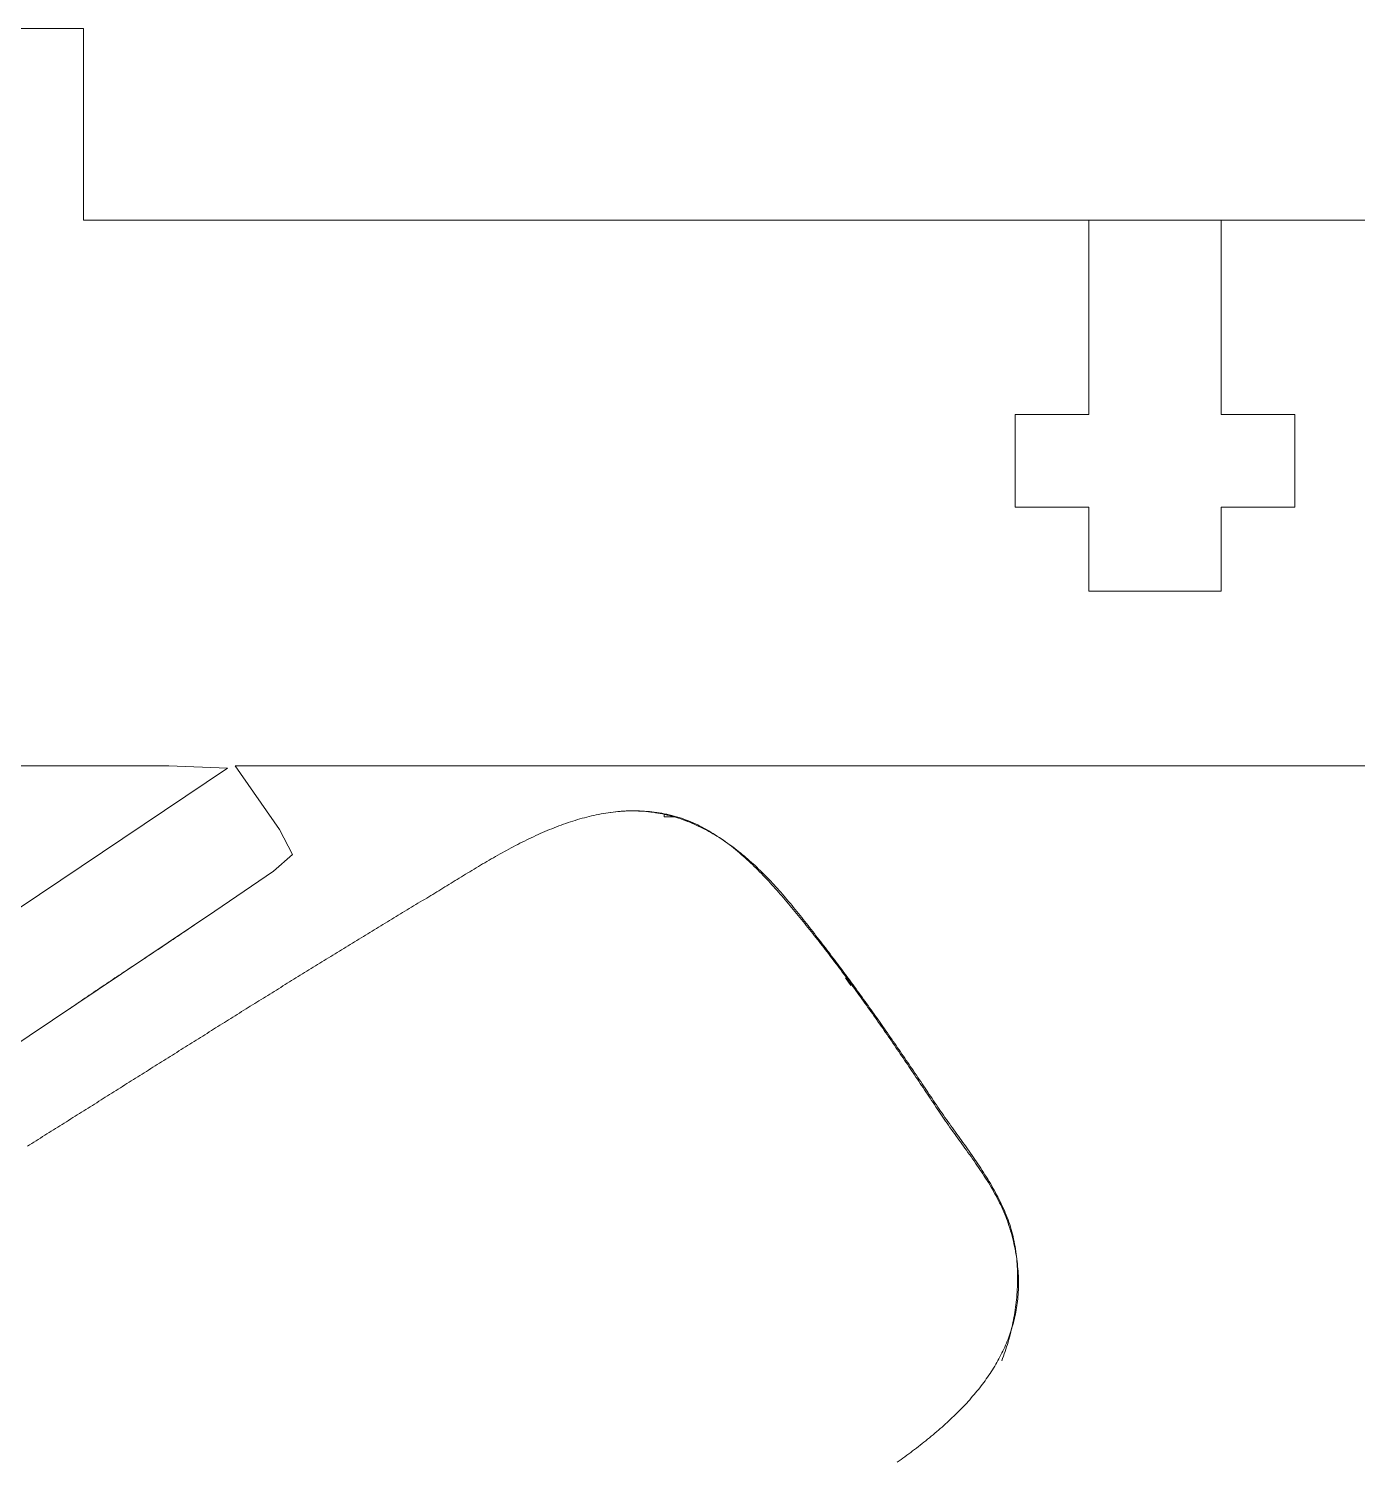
# Model space of a CAD drawing. Header units: inches. Extents: x 5.7 to 37.7, y 3.3 to 21.3.
# Drawn here: x 28.941 to 29.843, y 16.786 to 17.759 of the extents above; entities that cross this region are included whole.
import ezdxf

# ---------------------------------------------------------------- set-up
doc = ezdxf.new("R2010")
doc.units = ezdxf.units.IN
doc.header["$MEASUREMENT"] = 0
doc.layers.add('LASER BLACK', color=7, linetype='Continuous', lineweight=0, true_color=0x000000)
doc.layers.add('LASER MAGENTA', color=6, linetype='Continuous', lineweight=0, true_color=0xff00ff)

msp = doc.modelspace()

# ---------------------------------------------------------------- linework, layer by layer
at = {"layer": 'LASER BLACK'}
for points in [[(28.91951, 17.15146), (29.07568, 17.25631), (29.03577, 17.25805), (28.94728, 17.25805), (28.64188, 17.25805)], [(30.72413, 17.25805), (29.08089, 17.25805), (29.11089, 17.21467), (29.11986, 17.19763), (29.10691, 17.18632), (29.06701, 17.15914), (28.9091, 17.05329)], [(28.93975, 16.99964), (28.94122, 17.00056), (28.94269, 17.00149), (28.94416, 17.00241), (28.94563, 17.00333), (28.9471, 17.00425), (28.94857, 17.00517), (28.95004, 17.00609), (28.95152, 17.00702), (28.95299, 17.00794), (28.95446, 17.00886), (28.95593, 17.00978), (28.9574, 17.01071), (28.95887, 17.01163), (28.96034, 17.01255), (28.96181, 17.01347), (28.96328, 17.0144), (28.96475, 17.01532), (28.96622, 17.01624), (28.96769, 17.01717), (28.96916, 17.01809), (28.97063, 17.01901), (28.9721, 17.01994), (28.97356, 17.02086), (28.97503, 17.02178), (28.9765, 17.02271), (28.97797, 17.02363), (28.97944, 17.02455), (28.98091, 17.02548), (28.98238, 17.0264), (28.98385, 17.02733), (28.98532, 17.02825), (28.98679, 17.02917), (28.98826, 17.0301), (28.98973, 17.03102), (28.9912, 17.03194), (28.99267, 17.03287), (28.99414, 17.03379), (28.99561, 17.03472), (28.99708, 17.03564), (28.99854, 17.03656), (29.00001, 17.03749), (29.00148, 17.03841), (29.00295, 17.03934), (29.00442, 17.04026), (29.00589, 17.04118), (29.00736, 17.04211), (29.00883, 17.04303), (29.0103, 17.04396), (29.01177, 17.04488), (29.01324, 17.0458), (29.01471, 17.04673), (29.01618, 17.04765), (29.01765, 17.04858), (29.01912, 17.0495), (29.02058, 17.05042), (29.02205, 17.05135), (29.02352, 17.05227), (29.02499, 17.0532), (29.02646, 17.05412), (29.02793, 17.05504), (29.0294, 17.05597), (29.03087, 17.05689), (29.03234, 17.05781), (29.03381, 17.05874), (29.03528, 17.05966), (29.03675, 17.06058), (29.03822, 17.06151), (29.03969, 17.06243), (29.04116, 17.06335), (29.04263, 17.06427), (29.0441, 17.0652), (29.04557, 17.06612), (29.04704, 17.06704), (29.04851, 17.06797), (29.04998, 17.06889), (29.05145, 17.06981), (29.05292, 17.07073), (29.05439, 17.07165), (29.05586, 17.07258), (29.05733, 17.0735), (29.0588, 17.07442), (29.06027, 17.07534), (29.06175, 17.07626), (29.06322, 17.07718), (29.06469, 17.07811), (29.06616, 17.07903), (29.06763, 17.07995), (29.0691, 17.08087), (29.07057, 17.08179), (29.07204, 17.08271), (29.07352, 17.08363), (29.07499, 17.08455), (29.07646, 17.08547), (29.07793, 17.08639), (29.0794, 17.08731), (29.08087, 17.08823), (29.08235, 17.08915), (29.08382, 17.09007), (29.08529, 17.09099), (29.08676, 17.09191), (29.08824, 17.09283), (29.08971, 17.09375), (29.09118, 17.09466), (29.09265, 17.09558), (29.09413, 17.0965), (29.0956, 17.09742), (29.09707, 17.09834), (29.09855, 17.09925), (29.10002, 17.10017), (29.10149, 17.10109), (29.10297, 17.102), (29.10444, 17.10292), (29.10592, 17.10384), (29.10739, 17.10475), (29.10886, 17.10567), (29.11034, 17.10659), (29.11181, 17.1075), (29.11329, 17.10842), (29.11476, 17.10933), (29.11624, 17.11025), (29.11771, 17.11116), (29.11919, 17.11207), (29.12066, 17.11299), (29.12214, 17.1139), (29.12361, 17.11482), (29.12509, 17.11573), (29.12657, 17.11664), (29.12804, 17.11756), (29.12952, 17.11847), (29.131, 17.11938), (29.13247, 17.12029), (29.13395, 17.1212), (29.13543, 17.12212), (29.1369, 17.12303), (29.13838, 17.12394), (29.13986, 17.12485), (29.14134, 17.12576), (29.14281, 17.12667), (29.14429, 17.12758), (29.14577, 17.12849), (29.14725, 17.1294), (29.14873, 17.13031), (29.15021, 17.13121), (29.15169, 17.13212), (29.15317, 17.13303), (29.15464, 17.13394), (29.15612, 17.13485), (29.1576, 17.13575), (29.15908, 17.13666), (29.16056, 17.13757), (29.16204, 17.13847), (29.16353, 17.13938), (29.16501, 17.14028), (29.16649, 17.14119), (29.16797, 17.14209), (29.16945, 17.143), (29.17093, 17.1439), (29.17241, 17.1448), (29.1739, 17.14571), (29.17538, 17.14661), (29.17686, 17.14751), (29.17834, 17.14841), (29.17983, 17.14932), (29.18131, 17.15022), (29.18279, 17.15112), (29.18428, 17.15202), (29.18576, 17.15292), (29.18725, 17.15382), (29.18873, 17.15472), (29.19021, 17.15562), (29.1917, 17.15652), (29.19319, 17.15741), (29.19467, 17.15831), (29.19616, 17.15921), (29.19764, 17.16011), (29.19913, 17.161), (29.20061, 17.1619), (29.2021, 17.1628), (29.20359, 17.16369), (29.20508, 17.16459), (29.20656, 17.16548), (29.20805, 17.16637), (29.20954, 17.16727), (29.21103, 17.16816), (29.21238, 17.16897), (29.21373, 17.16979), (29.21509, 17.17062), (29.21646, 17.17145), (29.21783, 17.17228), (29.2192, 17.17312), (29.22058, 17.17396), (29.22196, 17.17481), (29.22335, 17.17566), (29.22474, 17.17652), (29.22613, 17.17738), (29.22753, 17.17824), (29.22893, 17.1791), (29.23034, 17.17997), (29.23175, 17.18084), (29.23317, 17.18171), (29.23459, 17.18258), (29.23601, 17.18345), (29.23744, 17.18432), (29.23887, 17.18519), (29.24031, 17.18606), (29.24175, 17.18693), (29.24319, 17.18781), (29.24464, 17.18868), (29.24609, 17.18954), (29.24755, 17.19041), (29.249, 17.19127), (29.25047, 17.19214), (29.25193, 17.193), (29.2534, 17.19385), (29.25488, 17.1947), (29.25636, 17.19555), (29.25784, 17.1964), (29.25932, 17.19724), (29.26081, 17.19808), (29.26231, 17.19891), (29.2638, 17.19973), (29.2653, 17.20055), (29.2668, 17.20137), (29.26831, 17.20217), (29.26982, 17.20298), (29.27133, 17.20377), (29.27285, 17.20456), (29.27437, 17.20534), (29.27589, 17.20611), (29.27742, 17.20687), (29.27895, 17.20762), (29.28048, 17.20837), (29.28202, 17.20911), (29.28356, 17.20983), (29.2851, 17.21055), (29.28664, 17.21125), (29.28819, 17.21195), (29.28974, 17.21264), (29.2913, 17.21331), (29.29286, 17.21397), (29.29442, 17.21462), (29.29598, 17.21526), (29.29755, 17.21589), (29.29912, 17.2165), (29.30069, 17.2171), (29.30226, 17.21768), (29.30384, 17.21826), (29.30542, 17.21881), (29.30701, 17.21936), (29.30859, 17.21989), (29.31018, 17.2204), (29.31177, 17.2209), (29.31337, 17.22138), (29.31496, 17.22185), (29.31656, 17.2223), (29.31817, 17.22273), (29.31977, 17.22314), (29.32138, 17.22354), (29.32299, 17.22392), (29.3246, 17.22429), (29.32621, 17.22463), (29.32783, 17.22496), (29.32945, 17.22526), (29.33107, 17.22555), (29.33269, 17.22582), (29.33432, 17.22606), (29.33595, 17.22629), (29.33758, 17.2265), (29.33921, 17.22668), (29.34084, 17.22685), (29.34248, 17.22699), (29.34412, 17.22711), (29.34576, 17.22721), (29.3474, 17.22728), (29.34905, 17.22733), (29.35069, 17.22736), (29.35234, 17.22737), (29.35399, 17.22735), (29.35565, 17.22731), (29.3573, 17.22724), (29.35896, 17.22715), (29.36061, 17.22703), (29.36227, 17.22689), (29.36394, 17.22672), (29.3656, 17.22652), (29.36726, 17.2263), (29.36893, 17.22605), (29.37067, 17.22576), (29.37239, 17.22544), (29.37411, 17.22508), (29.3758, 17.22469), (29.37748, 17.22427), (29.37915, 17.22383), (29.38081, 17.22335), (29.38245, 17.22284), (29.38408, 17.2223), (29.38569, 17.22174), (29.38729, 17.22115), (29.38888, 17.22053), (29.39046, 17.21988), (29.39202, 17.21921), (29.39357, 17.21851), (29.39511, 17.21779), (29.39663, 17.21704), (29.39814, 17.21627), (29.39965, 17.21548), (29.40113, 17.21466), (29.40261, 17.21382), (29.40407, 17.21296), (29.40553, 17.21208), (29.40697, 17.21118), (29.4084, 17.21026), (29.40982, 17.20931), (29.41123, 17.20835), (29.41262, 17.20737), (29.41401, 17.20638), (29.41538, 17.20536), (29.41675, 17.20433), (29.4181, 17.20328), (29.41944, 17.20222), (29.42078, 17.20114), (29.4221, 17.20005), (29.42341, 17.19894), (29.42471, 17.19782), (29.42601, 17.19669), (29.42729, 17.19554), (29.42856, 17.19438), (29.42983, 17.19321), (29.43108, 17.19203), (29.43233, 17.19084), (29.43356, 17.18964), (29.43479, 17.18843), (29.43601, 17.18721), (29.43722, 17.18599), (29.43842, 17.18475), (29.43962, 17.18351), (29.4408, 17.18226), (29.44198, 17.18101), (29.44315, 17.17975), (29.44431, 17.17849), (29.44546, 17.17722), (29.44661, 17.17595), (29.44774, 17.17467), (29.44887, 17.17339), (29.45, 17.17211), (29.45111, 17.17083), (29.45222, 17.16955), (29.45335, 17.16823), (29.45448, 17.16692), (29.45561, 17.16559), (29.45673, 17.16427), (29.45785, 17.16294), (29.45896, 17.16162), (29.46008, 17.16028), (29.46119, 17.15895), (29.4623, 17.15761), (29.4634, 17.15627), (29.46451, 17.15493), (29.46561, 17.15359), (29.46671, 17.15224), (29.4678, 17.15089), (29.46889, 17.14954), (29.46998, 17.14819), (29.47107, 17.14683), (29.47216, 17.14548), (29.47324, 17.14412), (29.47432, 17.14275), (29.4754, 17.14139), (29.47647, 17.14002), (29.47755, 17.13865), (29.47862, 17.13728), (29.47969, 17.13591), (29.48075, 17.13454), (29.48182, 17.13316), (29.48288, 17.13178), (29.48394, 17.1304), (29.485, 17.12902), (29.48605, 17.12763), (29.4871, 17.12625), (29.48816, 17.12486), (29.4892, 17.12347), (29.49025, 17.12208), (29.4913, 17.12068), (29.49234, 17.11929), (29.49338, 17.11789), (29.49442, 17.11649), (29.49546, 17.11509), (29.49649, 17.11369), (29.49752, 17.11229), (29.49855, 17.11089), (29.49958, 17.10948), (29.50061, 17.10807), (29.50164, 17.10666), (29.50266, 17.10525), (29.50368, 17.10384), (29.5047, 17.10243), (29.50572, 17.10101), (29.50674, 17.0996), (29.50775, 17.09818), (29.50877, 17.09676), (29.50978, 17.09534), (29.51079, 17.09392), (29.5118, 17.0925), (29.51281, 17.09108), (29.51381, 17.08966), (29.51481, 17.08823), (29.51582, 17.08681), (29.51682, 17.08538), (29.51782, 17.08395), (29.51882, 17.08252), (29.51981, 17.08109), (29.52081, 17.07966), (29.5218, 17.07823), (29.5228, 17.0768), (29.52379, 17.07537), (29.52478, 17.07393), (29.52577, 17.0725), (29.52676, 17.07106), (29.52774, 17.06963), (29.52873, 17.06819), (29.52971, 17.06675), (29.5307, 17.06532), (29.53168, 17.06388), (29.53266, 17.06244), (29.53364, 17.061), (29.53462, 17.05956), (29.5356, 17.05812), (29.53658, 17.05668), (29.53755, 17.05524), (29.53853, 17.0538), (29.5395, 17.05236), (29.54048, 17.05091), (29.54145, 17.04947), (29.54242, 17.04803), (29.54339, 17.04659), (29.54436, 17.04514), (29.54533, 17.0437), (29.5463, 17.04226), (29.54727, 17.04081), (29.54824, 17.03937), (29.54921, 17.03793), (29.55017, 17.03648), (29.55114, 17.03504), (29.5521, 17.0336), (29.55307, 17.03215), (29.55403, 17.03071), (29.55499, 17.02927), (29.55596, 17.02783), (29.55692, 17.02638), (29.55788, 17.02494), (29.55884, 17.0235), (29.5598, 17.02206), (29.56072, 17.02069), (29.56165, 17.01932), (29.5626, 17.01794), (29.56355, 17.01657), (29.56452, 17.01518), (29.5655, 17.0138), (29.56648, 17.01241), (29.56748, 17.01101), (29.56848, 17.00962), (29.56949, 17.00821), (29.5705, 17.00681), (29.57153, 17.0054), (29.57255, 17.00398), (29.57358, 17.00257), (29.57461, 17.00115), (29.57564, 16.99972), (29.57667, 16.99829), (29.57771, 16.99686), (29.57874, 16.99542), (29.57977, 16.99398), (29.5808, 16.99253), (29.58182, 16.99108), (29.58284, 16.98963), (29.58385, 16.98817), (29.58486, 16.98671), (29.58586, 16.98525), (29.58686, 16.98378), (29.58784, 16.9823), (29.58882, 16.98083), (29.58978, 16.97934), (29.59073, 16.97786), (29.59167, 16.97637), (29.5926, 16.97487), (29.59352, 16.97338), (29.59441, 16.97187), (29.5953, 16.97037), (29.59617, 16.96886), (29.59702, 16.96734), (29.59785, 16.96583), (29.59866, 16.9643), (29.59945, 16.96278), (29.60022, 16.96125), (29.60097, 16.95971), (29.6017, 16.95817), (29.6024, 16.95663), (29.60308, 16.95508), (29.60374, 16.95353), (29.60437, 16.95197), (29.60497, 16.95041), (29.60554, 16.94885), (29.60609, 16.94728), (29.60661, 16.94571), (29.60717, 16.9439), (29.6077, 16.94211), (29.60821, 16.94032), (29.6087, 16.93854), (29.60915, 16.93678), (29.60958, 16.93503), (29.60999, 16.93328), (29.61037, 16.93155), (29.61072, 16.92982), (29.61104, 16.92811), (29.61135, 16.92641), (29.61162, 16.92471), (29.61188, 16.92303), (29.6121, 16.92136), (29.61231, 16.91969), (29.61248, 16.91804), (29.61264, 16.91639), (29.61277, 16.91476), (29.61287, 16.91313), (29.61296, 16.91152), (29.61302, 16.90991), (29.61305, 16.90831), (29.61307, 16.90673), (29.61306, 16.90515), (29.61302, 16.90358), (29.61297, 16.90202), (29.61289, 16.90047), (29.61279, 16.89893), (29.61267, 16.89739), (29.61253, 16.89587), (29.61237, 16.89436), (29.61218, 16.89285), (29.61197, 16.89135), (29.61175, 16.88986), (29.6115, 16.88838), (29.61123, 16.88691), (29.61094, 16.88545), (29.61063, 16.88399), (29.6103, 16.88255), (29.60995, 16.88111), (29.60959, 16.87968), (29.6092, 16.87826), (29.60879, 16.87685), (29.60836, 16.87544), (29.60792, 16.87404), (29.60746, 16.87265), (29.60697, 16.87127), (29.60647, 16.8699), (29.60595, 16.86853), (29.60542, 16.86718), (29.60486, 16.86582), (29.60429, 16.86448), (29.6037, 16.86315), (29.6031, 16.86182), (29.60247, 16.8605), (29.60183, 16.85919), (29.60117, 16.85788), (29.6005, 16.85658), (29.59981, 16.85529), (29.59911, 16.85401), (29.59839, 16.85273), (29.59765, 16.85146), (29.5969, 16.8502), (29.59613, 16.84894), (29.59535, 16.84769), (29.59455, 16.84645), (29.59374, 16.84521), (29.59291, 16.84399), (29.59207, 16.84276), (29.59121, 16.84155), (29.59034, 16.84034), (29.58946, 16.83913), (29.58856, 16.83794), (29.58765, 16.83675), (29.58673, 16.83556), (29.58579, 16.83439), (29.58485, 16.83321), (29.58388, 16.83205), (29.58291, 16.83089), (29.58192, 16.82973), (29.58093, 16.82859), (29.57992, 16.82744), (29.57889, 16.82631), (29.57786, 16.82518), (29.57682, 16.82405), (29.57576, 16.82293), (29.57469, 16.82182), (29.57361, 16.82071), (29.57253, 16.81961), (29.57143, 16.81851), (29.57032, 16.81742), (29.5692, 16.81633), (29.56807, 16.81525), (29.56693, 16.81417), (29.56579, 16.8131), (29.56463, 16.81203), (29.56346, 16.81097), (29.56229, 16.80991), (29.56111, 16.80886), (29.55991, 16.80781), (29.55871, 16.80677), (29.55751, 16.80573), (29.55629, 16.8047), (29.55507, 16.80367), (29.55383, 16.80265), (29.5526, 16.80162), (29.55135, 16.80061), (29.5501, 16.7996), (29.54884, 16.79859), (29.54757, 16.79759), (29.5463, 16.79659), (29.54502, 16.79559), (29.54374, 16.7946), (29.54244, 16.79361), (29.54115, 16.79263), (29.53985, 16.79165), (29.53854, 16.79068), (29.53723, 16.7897), (29.53591, 16.78873), (29.53459, 16.78777), (29.53326, 16.78681), (29.53193, 16.78585), (29.5306, 16.7849)], [(29.60172, 16.85381), (29.6023, 16.85537), (29.60288, 16.85695), (29.60343, 16.85853), (29.60398, 16.86012), (29.60451, 16.86173), (29.60502, 16.86334), (29.60552, 16.86497), (29.60601, 16.8666), (29.60647, 16.86824), (29.60693, 16.86989), (29.60737, 16.87154), (29.60779, 16.87321), (29.60819, 16.87488), (29.60858, 16.87656), (29.60895, 16.87824), (29.60931, 16.87993), (29.60964, 16.88162), (29.60996, 16.88332), (29.61026, 16.88503), (29.61055, 16.88674), (29.61081, 16.88845), (29.61106, 16.89017), (29.61128, 16.89189), (29.61149, 16.89361), (29.61168, 16.89534), (29.61185, 16.89706), (29.612, 16.89879), (29.61213, 16.90052), (29.61224, 16.90226), (29.61232, 16.90399), (29.61239, 16.90572), (29.61244, 16.90745), (29.61246, 16.90918), (29.61246, 16.91092), (29.61244, 16.91265), (29.6124, 16.91437), (29.61234, 16.9161), (29.61225, 16.91782), (29.61214, 16.91954), (29.61201, 16.92126), (29.61185, 16.92298), (29.61167, 16.92469), (29.61147, 16.92639), (29.61124, 16.92809), (29.61099, 16.92979), (29.61071, 16.93148), (29.61041, 16.93317), (29.61009, 16.93485), (29.60973, 16.93652), (29.60936, 16.93819), (29.60895, 16.93984), (29.60852, 16.9415), (29.60807, 16.94314), (29.60758, 16.94477), (29.60707, 16.9464), (29.60654, 16.94802), (29.60597, 16.94962), (29.60538, 16.95122), (29.60476, 16.95281), (29.60411, 16.95438), (29.60345, 16.95593), (29.60276, 16.95748), (29.60206, 16.95902), (29.60133, 16.96055), (29.60058, 16.96209), (29.59981, 16.96361), (29.59903, 16.96514), (29.59822, 16.96666), (29.5974, 16.96817), (29.59657, 16.96969), (29.59572, 16.9712), (29.59485, 16.9727), (29.59397, 16.9742), (29.59307, 16.9757), (29.59216, 16.97719), (29.59124, 16.97868), (29.59031, 16.98017), (29.58936, 16.98165), (29.58841, 16.98313), (29.58744, 16.98461), (29.58647, 16.98608), (29.58549, 16.98755), (29.5845, 16.98902), (29.5835, 16.99048), (29.5825, 16.99194), (29.58149, 16.9934), (29.58048, 16.99486), (29.57946, 16.99631), (29.57843, 16.99776), (29.57741, 16.9992), (29.57638, 17.00065), (29.57535, 17.00209), (29.57432, 17.00352), (29.57329, 17.00496), (29.57226, 17.00639), (29.57123, 17.00782), (29.5702, 17.00925), (29.56917, 17.01067), (29.56815, 17.0121), (29.56713, 17.01352), (29.56611, 17.01493), (29.5651, 17.01635), (29.5641, 17.01776), (29.5631, 17.01917), (29.56211, 17.02058), (29.56112, 17.02199), (29.56014, 17.0234), (29.55918, 17.0248), (29.55822, 17.0262), (29.55727, 17.0276), (29.55633, 17.029), (29.55537, 17.03045), (29.5544, 17.03189), (29.55343, 17.03334), (29.55247, 17.03479), (29.5515, 17.03623), (29.55053, 17.03768), (29.54956, 17.03913), (29.54859, 17.04057), (29.54761, 17.04202), (29.54664, 17.04346), (29.54567, 17.0449), (29.54469, 17.04635), (29.54372, 17.04779), (29.54274, 17.04924), (29.54176, 17.05068), (29.54078, 17.05212), (29.5398, 17.05356), (29.53882, 17.055), (29.53784, 17.05644), (29.53686, 17.05788), (29.53588, 17.05932), (29.53489, 17.06076), (29.5339, 17.0622), (29.53292, 17.06364), (29.53193, 17.06507), (29.53094, 17.06651), (29.52995, 17.06794), (29.52896, 17.06938), (29.52797, 17.07081), (29.52697, 17.07225), (29.52598, 17.07368), (29.52498, 17.07511), (29.52398, 17.07654), (29.52299, 17.07797), (29.52199, 17.0794), (29.52098, 17.08083), (29.51998, 17.08226), (29.51898, 17.08368), (29.51797, 17.08511), (29.51697, 17.08653), (29.51596, 17.08796), (29.51495, 17.08938), (29.51394, 17.0908), (29.51293, 17.09222), (29.51192, 17.09364), (29.5109, 17.09506), (29.50989, 17.09648), (29.50887, 17.0979), (29.50785, 17.09931), (29.50683, 17.10073), (29.50581, 17.10214), (29.50478, 17.10356), (29.50376, 17.10497), (29.50273, 17.10638), (29.50171, 17.10779), (29.50068, 17.10919), (29.49965, 17.1106), (29.49861, 17.11201), (29.49758, 17.11341), (29.49655, 17.11481), (29.49551, 17.11622), (29.49447, 17.11762), (29.49343, 17.11902), (29.49239, 17.12041), (29.49134, 17.12181), (29.4903, 17.12321), (29.48925, 17.1246), (29.4882, 17.12599), (29.48715, 17.12738), (29.4861, 17.12877), (29.48505, 17.13016), (29.48399, 17.13155), (29.48293, 17.13293), (29.48188, 17.13432), (29.48081, 17.1357), (29.47975, 17.13708), (29.47869, 17.13846), (29.47762, 17.13984), (29.47655, 17.14121), (29.47548, 17.14259), (29.47441, 17.14396), (29.47334, 17.14533), (29.47226, 17.1467), (29.47118, 17.14807), (29.4701, 17.14943), (29.46902, 17.1508), (29.46794, 17.15216), (29.46685, 17.15352), (29.46577, 17.15488), (29.46468, 17.15624), (29.46358, 17.15759), (29.46249, 17.15895), (29.4614, 17.1603), (29.4603, 17.16165), (29.4592, 17.163), (29.4581, 17.16434), (29.45702, 17.16565), (29.45594, 17.16694), (29.45486, 17.16823), (29.45377, 17.16952), (29.45267, 17.1708), (29.45156, 17.17207), (29.45045, 17.17333), (29.44933, 17.17459), (29.4482, 17.17584), (29.44706, 17.17708), (29.44592, 17.17832), (29.44477, 17.17954), (29.44362, 17.18076), (29.44245, 17.18197), (29.44128, 17.18317), (29.44011, 17.18436), (29.43892, 17.18554), (29.43773, 17.18671), (29.43653, 17.18786), (29.43532, 17.18901), (29.43411, 17.19015), (29.43289, 17.19128), (29.43166, 17.19239), (29.43042, 17.1935), (29.42918, 17.19459), (29.42793, 17.19566), (29.42667, 17.19673), (29.4254, 17.19778), (29.42413, 17.19882), (29.42285, 17.19985), (29.42156, 17.20086), (29.42026, 17.20186), (29.41895, 17.20284), (29.41764, 17.20381), (29.41632, 17.20476), (29.41499, 17.2057), (29.41365, 17.20662), (29.41231, 17.20753), (29.41096, 17.20842), (29.4096, 17.20929), (29.40823, 17.21015), (29.40685, 17.21099), (29.40547, 17.21181), (29.40407, 17.21262), (29.40267, 17.2134), (29.40126, 17.21417), (29.39985, 17.21492), (29.39842, 17.21565), (29.39699, 17.21636), (29.39554, 17.21706), (29.39409, 17.21773), (29.39263, 17.21838), (29.39116, 17.21901), (29.38969, 17.21962), (29.3882, 17.22021), (29.38671, 17.22078), (29.38521, 17.22133), (29.3837, 17.22186), (29.38218, 17.22236), (29.38065, 17.22284), (29.37912, 17.2233), (29.37757, 17.22374), (29.37602, 17.22415), (29.37445, 17.22454), (29.37288, 17.2249), (29.3713, 17.22525), (29.36971, 17.22556), (29.36811, 17.22585), (29.36651, 17.22612), (29.36489, 17.22636), (29.36327, 17.22658), (29.36163, 17.22677), (29.35999, 17.22693), (29.35834, 17.22707), (29.35667, 17.22718), (29.355, 17.22726), (29.35332, 17.22732), (29.35164, 17.22735), (29.34994, 17.22735), (29.34823, 17.22732), (29.34651, 17.22727), (29.34479, 17.22718), (29.34305, 17.22707), (29.3413, 17.22692), (29.33955, 17.22675), (29.33778, 17.22655), (29.33601, 17.22631), (29.33423, 17.22605)], [(29.3724, 17.22508), (29.3724, 17.22334), (29.37934, 17.22334), (29.3724, 17.22508)], [(29.38744, 17.22103), (29.3886, 17.22045), (29.38744, 17.22103)], [(29.39091, 17.21929), (29.39207, 17.21871), (29.39091, 17.21929)], [(28.96875, 17.09318), (28.97018, 17.09418), (28.97162, 17.09518), (28.97307, 17.09618), (28.97451, 17.09717), (28.97595, 17.09816), (28.9774, 17.09916), (28.97885, 17.10015), (28.9803, 17.10113), (28.98175, 17.10212), (28.9832, 17.10311), (28.98465, 17.10409), (28.9861, 17.10507), (28.98756, 17.10605), (28.98901, 17.10703), (28.99047, 17.10801), (28.99193, 17.10898), (28.99339, 17.10996), (28.99485, 17.11093), (28.99631, 17.11191), (28.99777, 17.11288), (28.99923, 17.11385), (29.00069, 17.11482), (29.00215, 17.11579), (29.00361, 17.11676), (29.00508, 17.11773), (29.00654, 17.1187), (29.008, 17.11967), (29.00947, 17.12064), (29.01093, 17.1216), (29.0124, 17.12257), (29.01386, 17.12354), (29.01532, 17.12451), (29.01679, 17.12548), (29.01825, 17.12644), (29.01972, 17.12741), (29.02118, 17.12838), (29.02264, 17.12935), (29.02411, 17.13032), (29.02557, 17.13129), (29.02703, 17.13226), (29.02849, 17.13323), (29.02995, 17.1342), (29.03141, 17.13517), (29.03287, 17.13615), (29.03433, 17.13712), (29.03579, 17.1381), (29.03725, 17.13907), (29.03871, 17.14005), (29.04016, 17.14103), (29.04162, 17.14201), (29.04307, 17.14299), (29.04452, 17.14398), (29.04597, 17.14496), (29.04742, 17.14595), (29.04887, 17.14694), (29.05032, 17.14793), (29.05177, 17.14892), (29.05321, 17.14991), (29.05466, 17.15091), (29.0561, 17.15191), (29.05754, 17.15291), (29.05898, 17.15391)], [(29.4956, 17.11402), (29.49907, 17.10882), (29.4956, 17.11402)]]:
    msp.add_lwpolyline(points, dxfattribs=at)
at = {"layer": 'LASER MAGENTA'}
for p, q in [((28.97786, 17.75861), (28.47786, 17.75861)), ((28.97786, 17.62861), (28.97786, 17.75861)), ((30.43386, 17.62861), (28.97786, 17.62861)), ((29.75086, 17.62861), (29.66086, 17.62861))]:
    msp.add_line(p, q, dxfattribs=at)
at = {"layer": 'LASER MAGENTA', "linetype": 'Continuous'}
for p, q in [((29.66086, 17.62861), (29.66086, 17.49661)), ((29.75086, 17.49661), (29.75086, 17.62861)), ((29.61086, 17.49661), (29.61086, 17.43361)), ((29.66086, 17.49661), (29.61086, 17.49661)), ((29.80086, 17.49661), (29.75086, 17.49661)), ((29.80086, 17.43361), (29.80086, 17.49661)), ((29.61086, 17.43361), (29.66086, 17.43361)), ((29.66086, 17.43361), (29.66086, 17.37661)), ((29.75086, 17.43361), (29.80086, 17.43361)), ((29.75086, 17.37661), (29.75086, 17.43361)), ((29.66086, 17.37661), (29.75086, 17.37661))]:
    msp.add_line(p, q, dxfattribs=at)

doc.saveas('drawing.dxf')
